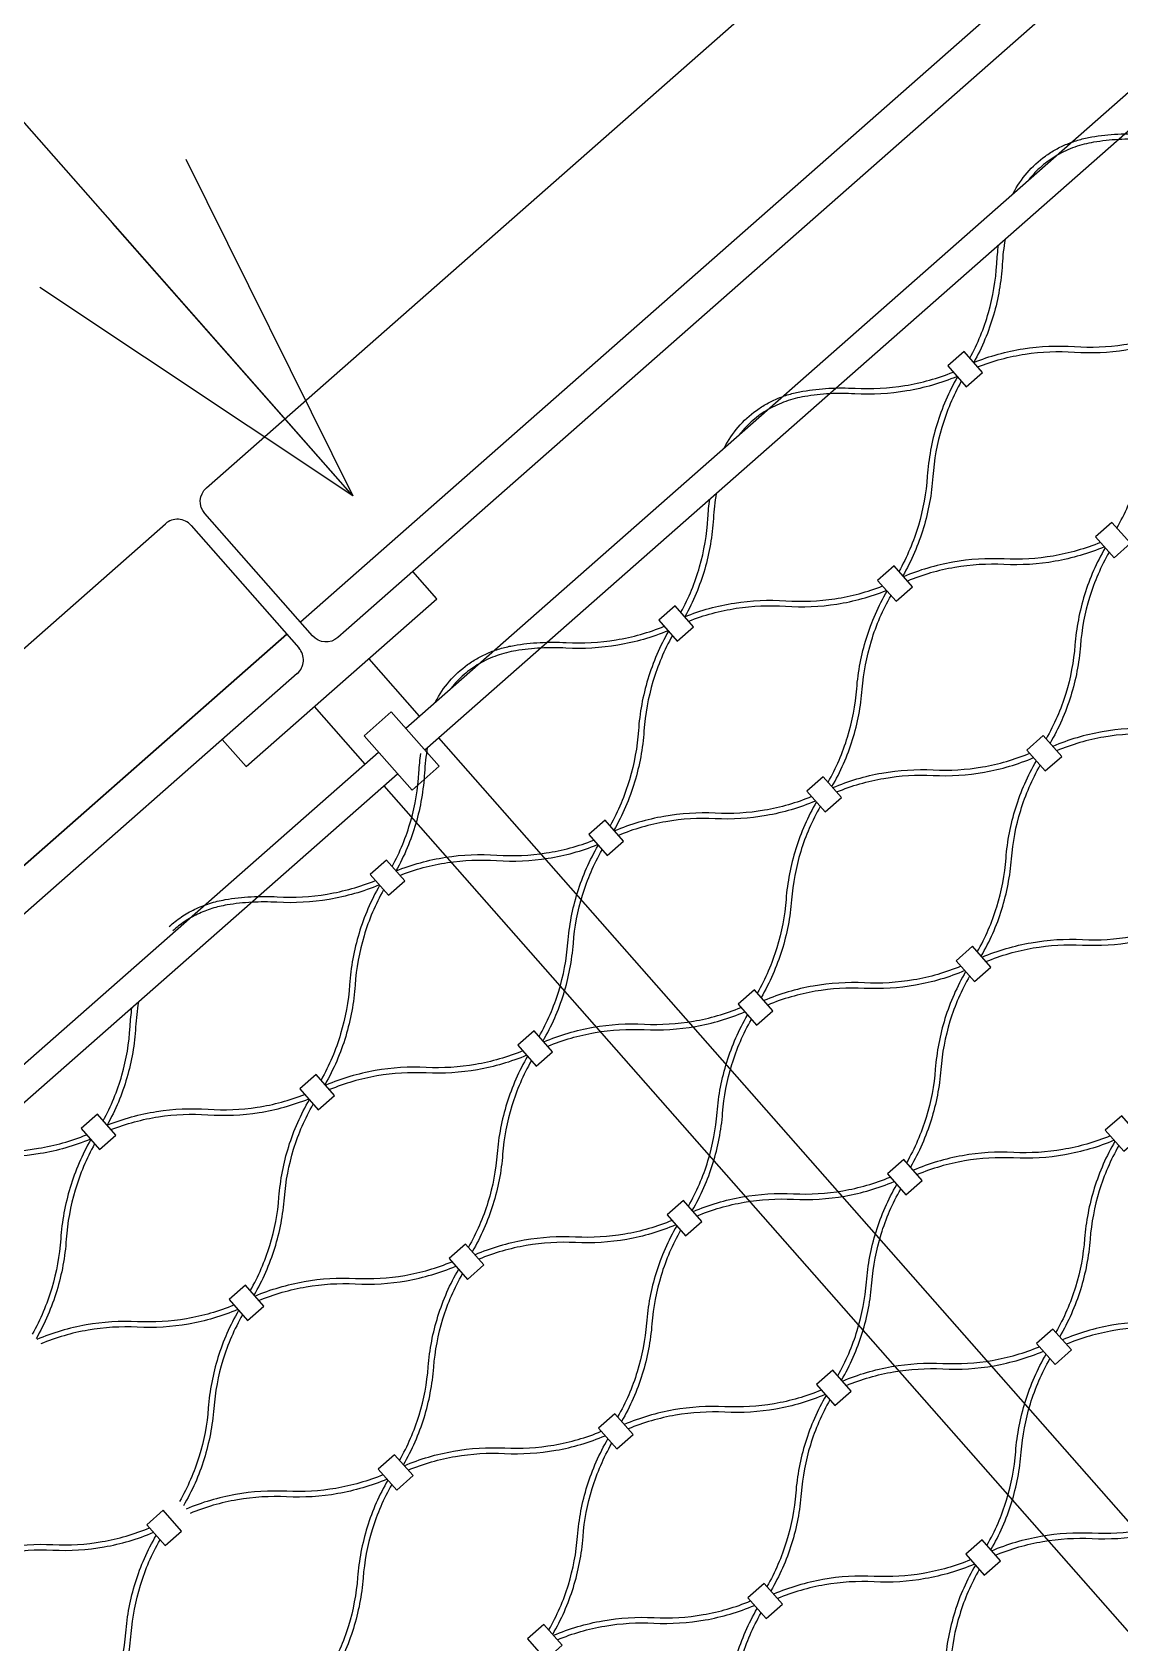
# Model space of a CAD drawing. Header units: millimetres. Extents: x 832728086 to 834530684, y 817551485 to 818349469.
# Drawn here: x 834420389.3 to 834420688.8, y 817819207 to 817819650.7 of the extents above; entities that cross this region are included whole.
import ezdxf

# ---------------------------------------------------------------- set-up
doc = ezdxf.new("R2010")
doc.units = ezdxf.units.MM
doc.header["$LTSCALE"] = 100
doc.layers.add('056-Railing-l', color=6, linetype='Continuous', lineweight=25)
doc.layers.add('DLN0401_', color=7, linetype='Continuous')
doc.layers.add('mesh- l', color=8, linetype='Continuous')
doc.styles.add('Swis721tBT', font='swissl.ttf')
doc.dimstyles.new('INTDIM', dxfattribs={"dimtxt": 200, "dimasz": 125, "dimexe": 100, "dimexo": 150, "dimgap": 80, "dimtad": 1, "dimdec": 0, "dimzin": 9, "dimdsep": 46, "dimtxsty": 'Swis721tBT', "dimblk": 'OPEN30', "dimcen": -125, "dimclrd": 256, "dimclre": 256, "dimclrt": 2, "dimaunit": 1, "dimadec": 1, "dimazin": 0, "dimtfac": 0.444444, "dimtdec": 0, "dimtix": 1, "dimtmove": 2, "dimatfit": 3, "dimldrblk": 'OPEN30', "dimfxl": 0, "dimtolj": 1, "dimlwd": -1, "dimlwe": -1, "dimarcsym": 0})

# ---------------------------------------------------------------- blocks, each defined once
blk = doc.blocks.new('_Open30')
at = {"color": 0, "linetype": 'ByBlock', "lineweight": -2}
for p, q in [((-1, 0.2679), (0, 0)), ((0, 0), (-1, -0.2679)), ((0, 0), (-1, 0))]:
    blk.add_line(p, q, dxfattribs=at)

msp = doc.modelspace()

# ---------------------------------------------------------------- linework, layer by layer
at = {"layer": '056-Railing-l'}
for p, q in [((834419309.6458, 817818532.7681, 0.0052), (834420425.9441, 817819515.29, 0.0052)), ((834420433.0008, 817819514.8399, 0.0052), (834420462.7203, 817819481.0707, 0.0052)), ((834420459.3697, 817819484.8777, 0.0052), (834419444.0674, 817818591.3357, 0.0052)), ((834420462.2701, 817819474.0139, 0.0052), (834419345.8857, 817818491.512, 0.0052))]:
    msp.add_line(p, q, dxfattribs=at)
at = {"layer": '056-Railing-l', "elevation": 0.0052}
msp.add_lwpolyline([(834421468.1417, 817820359.3514), (834420473.4859, 817819483.9798, -0.41421356), (834420466.4291, 817819484.43), (834420436.8041, 817819518.0919, -0.41421356), (834420437.2543, 817819525.1486), (834421431.9101, 817820400.5202)], format="xyb", dxfattribs=at)
for points in [[(834421465.2885, 817820370.1616), (834420463.1258, 817819488.1834)], [(834420500.7337, 817819494.6388), (834420494.1271, 817819502.1456)], [(834420448.1857, 817819448.3926), (834420500.7337, 817819494.6388)], [(834419335.5173, 817818495.8034), (834420459.3697, 817819484.8777)]]:
    msp.add_lwpolyline(points, dxfattribs=at)
at = {"layer": '056-Railing-l'}
for points in [[(834420492.1342, 817819459.0009), (834421490.546, 817820337.6782)], [(834420497.4194, 817819452.9954), (834421495.8313, 817820331.6727)], [(834420481.9665, 817819478.1223), (834420495.8876, 817819462.3042)], [(834420466.9528, 817819464.9091), (834420480.8739, 817819449.091)], [(834420441.5791, 817819455.8995), (834420448.1857, 817819448.3926)], [(834420501.1729, 817819456.2987), (834421021.1222, 817818865.4975)], [(834419381.4187, 817818481.4881), (834420484.6273, 817819452.3943)], [(834419386.704, 817818475.4826), (834420489.9126, 817819446.3889)], [(834420486.1591, 817819443.0856), (834421006.1085, 817818852.2843)]]:
    msp.add_lwpolyline(points, dxfattribs=at)
msp.add_lwpolyline([(834420493.8765, 817819441.8847), (834420501.3834, 817819448.4913), (834420488.1702, 817819463.505), (834420480.6633, 817819456.8985)], close=True, dxfattribs=at)
for centre, start, end in [((834420429.2474, 817819511.5366, 0.0052), 41.350197, 131.350197), ((834420458.9668, 817819477.7674, 0.0052), 311.350197, 41.350197)]:
    msp.add_arc(centre, 5, start, end, dxfattribs=at)
at = {"layer": 'mesh- l'}
for points in [[(834420659.509, 817819606.3034, -0.05860139), (834420663.3161, 817819611.9513, -0.05917135), (834420668.3342, 817819616.5556, -0.02930836), (834420671.2306, 817819618.3942, -0.02849228), (834420674.32, 817819619.8867, -0.02885387), (834420677.6649, 817819621.0526, -0.02749601), (834420681.1201, 817819621.8351, -0.0280161), (834420688.2798, 817819622.6383, -0.02801983), (834420695.4844, 817819622.6359, 0.05502888), (834420709.2462, 817819623.3742, 0.05501523), (834420722.5157, 817819627.0962)], [(834420723.5899, 817819625.8788, -0.05606931), (834420709.7622, 817819621.906, -0.05608344), (834420695.3976, 817819621.1051, 0.02749376), (834420688.4965, 817819621.1146, 0.02749016), (834420681.6362, 817819620.3668, 0.04356081), (834420676.4414, 817819619.0371, 0.04700524), (834420671.5739, 817819616.7953, 0.04659424), (834420667.3521, 817819613.7898, 0.04734182), (834420663.7659, 817819610.0498)], [(834420657.2446, 817819593.6536, 0.01408953), (834420656.7533, 817819590.2098, 0.01402125), (834420656.4563, 817819586.7437, -0.05610981), (834420654.066, 817819572.7823, -0.05708383), (834420648.6074, 817819559.7151)], [(834420647.5332, 817819560.9326, 0.05599537), (834420652.6826, 817819573.4841, 0.05505305), (834420654.9442, 817819586.8638, -0.01031828), (834420655.1489, 817819589.4794, -0.01035536), (834420655.4615, 817819592.0843)], [(834420648.6074, 817819559.7151, -0.05708602), (834420662.257, 817819563.4868, -0.05611313), (834420676.4079, 817819564.1018, 0.0550563), (834420689.9655, 817819564.6625, 0.05599755), (834420703.0647, 817819568.1922)], [(834420649.68, 817819558.4963, -0.05599755), (834420662.7792, 817819562.0261, -0.0550563), (834420676.3368, 817819562.5867, 0.05611313), (834420690.4877, 817819563.2017, 0.05708602), (834420704.1373, 817819566.9734)], [(834420688.0427, 817819514.1202, 0.05541212), (834420693.4266, 817819526.5683, 0.05509445), (834420695.9539, 817819539.8943, -0.0561917), (834420698.6225, 817819553.7994, -0.05650781), (834420704.3279, 817819566.7568)], [(834420579.9364, 817819536.2735, -0.05860139), (834420583.7434, 817819541.9214, -0.05917135), (834420588.7615, 817819546.5256, -0.02930836), (834420591.6579, 817819548.3643, -0.02849228), (834420594.7473, 817819549.8568, -0.02885387), (834420598.0922, 817819551.0227, -0.02749601), (834420601.5475, 817819551.8052, -0.0280161), (834420608.7071, 817819552.6084, -0.02801983), (834420615.9117, 817819552.606, 0.05502888), (834420629.6735, 817819553.3443, 0.05501523), (834420642.943, 817819557.0663)], [(834420644.0172, 817819555.8489, -0.05606931), (834420630.1895, 817819551.8761, -0.05608344), (834420615.8249, 817819551.0752, 0.02749376), (834420608.9239, 817819551.0847, 0.02749016), (834420602.0635, 817819550.3369, 0.04356081), (834420596.8687, 817819549.0072, 0.04700524), (834420592.0012, 817819546.7654, 0.04659424), (834420587.7794, 817819543.7599, 0.04734182), (834420584.1933, 817819540.0199)], [(834420644.1033, 817819555.7512, 0.05606721), (834420638.4227, 817819542.5327, 0.05608013), (834420635.8212, 817819528.3825, -0.05502564), (834420633.3576, 817819514.8226, -0.05501314), (834420627.9961, 817819502.1262)], [(834420645.1759, 817819554.5324, 0.05501314), (834420639.8143, 817819541.8361, 0.05502564), (834420637.3508, 817819528.2761, -0.05608013), (834420634.7493, 817819514.1259, -0.05606721), (834420629.0687, 817819500.9075)], [(834420567.9606, 817819490.9027, 0.05599537), (834420573.1099, 817819503.4542, 0.05505305), (834420575.3716, 817819516.8339, -0.01031828), (834420575.5762, 817819519.4495, -0.01035536), (834420575.8888, 817819522.0544)], [(834420577.672, 817819523.6237, 0.01408953), (834420577.1806, 817819520.1799, 0.01402125), (834420576.8836, 817819516.7138, -0.05610981), (834420574.4933, 817819502.7524, -0.05708383), (834420569.0347, 817819489.6852)], [(834420683.5386, 817819510.1562, -0.05541212), (834420670.5072, 817819506.3976, -0.05509445), (834420656.9682, 817819505.5839, 0.0561917), (834420642.8366, 817819504.7037, 0.05650781), (834420629.2593, 817819500.6909)], [(834420684.6054, 817819508.944, -0.05643381), (834420671.0411, 817819504.9434, -0.05608633), (834420656.9252, 817819504.0671, 0.05520174), (834420643.3704, 817819503.2496, 0.05548959), (834420630.3259, 817819499.4789)], [(834420684.8362, 817819508.6818, 0.05643381), (834420679.1446, 817819495.7357, 0.05608633), (834420676.4818, 817819481.8456, -0.05520174), (834420673.9487, 817819468.5045, -0.05548959), (834420668.5512, 817819456.0448)], [(834420685.903, 817819507.4695, 0.05541212), (834420680.5191, 817819495.0214, 0.05509445), (834420677.9918, 817819481.6954, -0.0561917), (834420675.3232, 817819467.7903, -0.05650781), (834420669.6178, 817819454.8329)], [(834420569.0347, 817819489.6852, -0.05708602), (834420582.6843, 817819493.4569, -0.05611313), (834420596.8352, 817819494.0719, 0.0550563), (834420610.3928, 817819494.6326, 0.05599755), (834420623.492, 817819498.1623)], [(834420570.1073, 817819488.4664, -0.05599755), (834420583.2065, 817819491.9961, -0.0550563), (834420596.7641, 817819492.5568, 0.05611313), (834420610.915, 817819493.1718, 0.05708602), (834420624.5646, 817819496.9435)], [(834420608.47, 817819444.0903, 0.05541212), (834420613.8539, 817819456.5384, 0.05509445), (834420616.3812, 817819469.8644, -0.0561917), (834420619.0498, 817819483.7695, -0.05650781), (834420624.7552, 817819496.7269)], [(834420609.5368, 817819442.878, 0.05643381), (834420615.2284, 817819455.8241, 0.05608633), (834420617.8912, 817819469.7142, -0.05520174), (834420620.4243, 817819483.0553, -0.05548959), (834420625.8218, 817819495.515)], [(834420500.3637, 817819466.2436, -0.05860139), (834420504.1707, 817819471.8915, -0.05917135), (834420509.1888, 817819476.4957, -0.02930836), (834420512.0852, 817819478.3344, -0.02849228), (834420515.1746, 817819479.8269, -0.02885387), (834420518.5195, 817819480.9927, -0.02749601), (834420521.9748, 817819481.7753, -0.0280161), (834420529.1344, 817819482.5785, -0.02801983), (834420536.339, 817819482.5761, 0.05502888), (834420550.1008, 817819483.3144, 0.05501523), (834420563.3704, 817819487.0364)], [(834420564.4445, 817819485.8189, -0.05606931), (834420550.6169, 817819481.8462, -0.05608344), (834420536.2522, 817819481.0452, 0.02749376), (834420529.3512, 817819481.0547, 0.02749016), (834420522.4908, 817819480.307, 0.04356081), (834420517.296, 817819478.9773, 0.04700524), (834420512.4285, 817819476.7355, 0.04659424), (834420508.2068, 817819473.73, 0.04734182), (834420504.6206, 817819469.9899)], [(834420564.5306, 817819485.7213, 0.05606721), (834420558.85, 817819472.5028, 0.05608013), (834420556.2485, 817819458.3526, -0.05502564), (834420553.785, 817819444.7927, -0.05501314), (834420548.4234, 817819432.0963)], [(834420565.6032, 817819484.5025, 0.05501314), (834420560.2417, 817819471.8061, 0.05502564), (834420557.7781, 817819458.2462, -0.05608013), (834420555.1766, 817819444.096, -0.05606721), (834420549.4961, 817819430.8775)], [(834420724.6591, 817819463.4323, -0.05541212), (834420711.6278, 817819459.6737, -0.05509445), (834420698.0887, 817819458.86, 0.0561917), (834420683.9572, 817819457.9798, 0.05650781), (834420670.3799, 817819453.967)], [(834420725.7259, 817819462.2201, -0.05643381), (834420712.1616, 817819458.2195, -0.05608633), (834420698.0458, 817819457.3432, 0.05520174), (834420684.491, 817819456.5257, 0.05548959), (834420671.4464, 817819452.755)], [(834420488.3879, 817819420.8728, 0.05599537), (834420493.5373, 817819433.4242, 0.05505305), (834420495.7989, 817819446.804, -0.01031828), (834420496.0036, 817819449.4196, -0.01035536), (834420496.3162, 817819452.0245)], [(834420498.0993, 817819453.5938, 0.01408953), (834420497.608, 817819450.1499, 0.01402125), (834420497.3109, 817819446.6839, -0.05610981), (834420494.9207, 817819432.7224, -0.05708383), (834420489.462, 817819419.6553)], [(834420609.7676, 817819442.6158, -0.05643381), (834420623.3319, 817819446.6164, -0.05608633), (834420637.4478, 817819447.4927, 0.05520174), (834420651.0026, 817819448.3102, 0.05548959), (834420664.0471, 817819452.0809)], [(834420610.8345, 817819441.4036, -0.05541212), (834420623.8658, 817819445.1622, -0.05509445), (834420637.4049, 817819445.9759, 0.0561917), (834420651.5364, 817819446.8561, 0.05650781), (834420665.1137, 817819450.8689)], [(834420649.5905, 817819397.3664, 0.05541212), (834420654.9744, 817819409.8145, 0.05509445), (834420657.5017, 817819423.1405, -0.0561917), (834420660.1704, 817819437.0456, -0.05650781), (834420665.8757, 817819450.003)], [(834420650.6574, 817819396.1541, 0.05643381), (834420656.349, 817819409.1002, 0.05608633), (834420659.0117, 817819422.9903, -0.05520174), (834420661.5448, 817819436.3314, -0.05548959), (834420666.9423, 817819448.7911)], [(834420603.9659, 817819440.1263, -0.05541212), (834420590.9346, 817819436.3676, -0.05509445), (834420577.3955, 817819435.554, 0.0561917), (834420563.264, 817819434.6738, 0.05650781), (834420549.6867, 817819430.661)], [(834420605.0327, 817819438.9141, -0.05643381), (834420591.4684, 817819434.9135, -0.05608633), (834420577.3526, 817819434.0372, 0.05520174), (834420563.7978, 817819433.2197, 0.05548959), (834420550.7533, 817819429.449)], [(834420605.2635, 817819438.6519, 0.05643381), (834420599.5719, 817819425.7058, 0.05608633), (834420596.9092, 817819411.8157, -0.05520174), (834420594.3761, 817819398.4746, -0.05548959), (834420588.9785, 817819386.0149)], [(834420606.3303, 817819437.4396, 0.05541212), (834420600.9464, 817819424.9915, 0.05509445), (834420598.4191, 817819411.6655, -0.0561917), (834420595.7505, 817819397.7604, -0.05650781), (834420590.0451, 817819384.803)], [(834420489.462, 817819419.6553, -0.05708602), (834420503.1116, 817819423.427, -0.05611313), (834420517.2625, 817819424.042, 0.0550563), (834420530.8202, 817819424.6027, 0.05599755), (834420543.9193, 817819428.1324)], [(834420490.5346, 817819418.4365, -0.05599755), (834420503.6338, 817819421.9662, -0.0550563), (834420517.1914, 817819422.5269, 0.05611313), (834420531.3423, 817819423.1419, 0.05708602), (834420544.9919, 817819426.9136)], [(834420528.8973, 817819374.0603, 0.05541212), (834420534.2812, 817819386.5085, 0.05509445), (834420536.8085, 817819399.8344, -0.0561917), (834420539.4772, 817819413.7396, -0.05650781), (834420545.1825, 817819426.697)], [(834420529.9642, 817819372.8481, 0.05643381), (834420535.6558, 817819385.7942, 0.05608633), (834420538.3185, 817819399.6843, -0.05520174), (834420540.8516, 817819413.0254, -0.05548959), (834420546.2491, 817819425.4851)], [(834420427.0054, 817819404.3453, -0.03678343), (834420430.3477, 817819406.9756, -0.03584582), (834420434.0358, 817819409.0949, -0.03628975), (834420438.1247, 817819410.7155, -0.03427963), (834420442.4021, 817819411.7453, -0.0280161), (834420449.5618, 817819412.5485, -0.02801983), (834420456.7663, 817819412.5462, 0.05502888), (834420470.5282, 817819413.2845, 0.05501523), (834420483.7977, 817819417.0065)], [(834420484.8718, 817819415.789, -0.05606931), (834420471.0442, 817819411.8163, -0.05608344), (834420456.6795, 817819411.0153, 0.02749376), (834420449.7785, 817819411.0248, 0.02749016), (834420442.9181, 817819410.2771, 0.03434122), (834420438.7791, 817819409.2984, 0.03664074), (834420434.8215, 817819407.7448, 0.0362129), (834420431.2613, 817819405.7076, 0.0372631), (834420428.0382, 817819403.1718)], [(834420484.9579, 817819415.6913, 0.05606721), (834420479.2774, 817819402.4729, 0.05608013), (834420476.6758, 817819388.3227, -0.05502564), (834420474.2123, 817819374.7627, -0.05501314), (834420468.8507, 817819362.0664)], [(834420486.0305, 817819414.4726, 0.05501314), (834420480.669, 817819401.7762, 0.05502564), (834420478.2054, 817819388.2163, -0.05608013), (834420475.6039, 817819374.0661, -0.05606721), (834420469.9234, 817819360.8476)], [(834420650.8881, 817819395.8919, -0.05643381), (834420664.4524, 817819399.8925, -0.05608633), (834420678.5683, 817819400.7688, 0.05520174), (834420692.1231, 817819401.5863, 0.05548959), (834420705.1676, 817819405.357)], [(834420651.955, 817819394.6797, -0.05541212), (834420664.9863, 817819398.4384, -0.05509445), (834420678.5254, 817819399.252, 0.0561917), (834420692.6569, 817819400.1322, 0.05650781), (834420706.2342, 817819404.145)], [(834420645.0864, 817819393.4024, -0.05541212), (834420632.0551, 817819389.6438, -0.05509445), (834420618.516, 817819388.8301, 0.0561917), (834420604.3845, 817819387.9499, 0.05650781), (834420590.8072, 817819383.9371)], [(834420646.1532, 817819392.1902, -0.05643381), (834420632.589, 817819388.1896, -0.05608633), (834420618.4731, 817819387.3133, 0.05520174), (834420604.9183, 817819386.4958, 0.05548959), (834420591.8738, 817819382.7251)], [(834420646.384, 817819391.928, 0.05643381), (834420640.6924, 817819378.9819, 0.05608633), (834420638.0297, 817819365.0918, -0.05520174), (834420635.4966, 817819351.7507, -0.05548959), (834420630.099, 817819339.291)], [(834420647.4509, 817819390.7157, 0.05541212), (834420642.0669, 817819378.2676, 0.05509445), (834420639.5397, 817819364.9416, -0.0561917), (834420636.871, 817819351.0365, -0.05650781), (834420631.1656, 817819338.0791)], [(834420408.8152, 817819350.8428, 0.05599537), (834420413.9646, 817819363.3943, 0.05505305), (834420416.2262, 817819376.7741, -0.01031828), (834420416.4309, 817819379.3897, -0.01035536), (834420416.7435, 817819381.9946)], [(834420418.5266, 817819383.5639, 0.01408953), (834420418.0353, 817819380.12, 0.01402125), (834420417.7382, 817819376.654, -0.05610981), (834420415.348, 817819362.6925, -0.05708383), (834420409.8893, 817819349.6254)], [(834420530.1949, 817819372.5859, -0.05643381), (834420543.7592, 817819376.5865, -0.05608633), (834420557.8751, 817819377.4628, 0.05520174), (834420571.4299, 817819378.2803, 0.05548959), (834420584.4744, 817819382.051)], [(834420531.2618, 817819371.3737, -0.05541212), (834420544.2931, 817819375.1323, -0.05509445), (834420557.8322, 817819375.946, 0.0561917), (834420571.9637, 817819376.8262, 0.05650781), (834420585.541, 817819380.839)], [(834420570.0178, 817819327.3365, 0.05541212), (834420575.4018, 817819339.7846, 0.05509445), (834420577.929, 817819353.1106, -0.0561917), (834420580.5977, 817819367.0157, -0.05650781), (834420586.3031, 817819379.9731)], [(834420571.0847, 817819326.1242, 0.05643381), (834420576.7763, 817819339.0703, 0.05608633), (834420579.439, 817819352.9604, -0.05520174), (834420581.9721, 817819366.3015, -0.05548959), (834420587.3697, 817819378.7612)], [(834420524.3932, 817819370.0964, -0.05541212), (834420511.3619, 817819366.3377, -0.05509445), (834420497.8228, 817819365.5241, 0.0561917), (834420483.6913, 817819364.6438, 0.05650781), (834420470.114, 817819360.631)], [(834420525.46, 817819368.8842, -0.05643381), (834420511.8958, 817819364.8836, -0.05608633), (834420497.7799, 817819364.0073, 0.05520174), (834420484.2251, 817819363.1898, 0.05548959), (834420471.1806, 817819359.4191)], [(834420525.6908, 817819368.6219, 0.05643381), (834420519.9992, 817819355.6759, 0.05608633), (834420517.3365, 817819341.7858, -0.05520174), (834420514.8034, 817819328.4447, -0.05548959), (834420509.4058, 817819315.985)], [(834420526.7577, 817819367.4097, 0.05541212), (834420521.3737, 817819354.9616, 0.05509445), (834420518.8465, 817819341.6356, -0.0561917), (834420516.1778, 817819327.7305, -0.05650781), (834420510.4724, 817819314.7731)], [(834420409.8893, 817819349.6254, -0.05708602), (834420423.539, 817819353.397, -0.05611313), (834420437.6898, 817819354.0121, 0.0550563), (834420451.2475, 817819354.5727, 0.05599755), (834420464.3466, 817819358.1025)], [(834420410.962, 817819348.4066, -0.05599755), (834420424.0611, 817819351.9363, -0.0550563), (834420437.6188, 817819352.4969, 0.05611313), (834420451.7696, 817819353.112, 0.05708602), (834420465.4193, 817819356.8837)], [(834420449.3246, 817819304.0304, 0.05541212), (834420454.7086, 817819316.4786, 0.05509445), (834420457.2358, 817819329.8045, -0.0561917), (834420459.9045, 817819343.7097, -0.05650781), (834420465.6099, 817819356.6671)], [(834420450.3915, 817819302.8182, 0.05643381), (834420456.0831, 817819315.7642, 0.05608633), (834420458.7458, 817819329.6544, -0.05520174), (834420461.2789, 817819342.9954, -0.05548959), (834420466.6765, 817819355.4551)], [(834420341.2183, 817819326.1837, -0.05860139), (834420345.0254, 817819331.8316, -0.05917135), (834420350.0435, 817819336.4359, -0.02930836), (834420352.9399, 817819338.2745, -0.02849228), (834420356.0293, 817819339.767, -0.02885387), (834420359.3741, 817819340.9329, -0.02749601), (834420362.8294, 817819341.7154, -0.0280161), (834420369.9891, 817819342.5186, -0.02801983), (834420377.1937, 817819342.5163, 0.05502888), (834420390.9555, 817819343.2546, 0.05501523), (834420404.225, 817819346.9766)], [(834420405.2992, 817819345.7591, -0.05606931), (834420391.4715, 817819341.7864, -0.05608344), (834420377.1069, 817819340.9854, 0.02749376), (834420370.2058, 817819340.9949, 0.02749016), (834420363.3455, 817819340.2472, 0.04356081), (834420358.1507, 817819338.9174, 0.04700524), (834420353.2832, 817819336.6756, 0.04659424), (834420349.0614, 817819333.6702, 0.04734182), (834420345.4752, 817819329.9301)], [(834420405.3852, 817819345.6614, 0.05606721), (834420399.7047, 817819332.443, 0.05608013), (834420397.1032, 817819318.2928, -0.05502564), (834420394.6396, 817819304.7328, -0.05501314), (834420389.2781, 817819292.0365)], [(834420406.4579, 817819344.4426, 0.05501314), (834420401.0963, 817819331.7463, 0.05502564), (834420398.6328, 817819318.1863, -0.05608013), (834420396.0312, 817819304.0362, -0.05606721), (834420390.3507, 817819290.8177)], [(834420686.2069, 817819346.6785, -0.05541212), (834420673.1756, 817819342.9199, -0.05509445), (834420659.6365, 817819342.1062, 0.0561917), (834420645.505, 817819341.226, 0.05650781), (834420631.9277, 817819337.2132)], [(834420687.2738, 817819345.4663, -0.05643381), (834420673.7095, 817819341.4657, -0.05608633), (834420659.5936, 817819340.5894, 0.05520174), (834420646.0388, 817819339.7719, 0.05548959), (834420632.9943, 817819336.0012)], [(834420687.5045, 817819345.2041, 0.05643381), (834420681.8129, 817819332.258, 0.05608633), (834420679.1502, 817819318.3679, -0.05520174), (834420676.6171, 817819305.0268, -0.05548959), (834420671.2196, 817819292.5671)], [(834420688.5714, 817819343.9919, 0.05541212), (834420683.1875, 817819331.5437, 0.05509445), (834420680.6602, 817819318.2177, -0.0561917), (834420677.9915, 817819304.3126, -0.05650781), (834420672.2862, 817819291.3552)], [(834420571.3155, 817819325.862, -0.05643381), (834420584.8797, 817819329.8626, -0.05608633), (834420598.9956, 817819330.7389, 0.05520174), (834420612.5504, 817819331.5564, 0.05548959), (834420625.5949, 817819335.3271)], [(834420572.3823, 817819324.6498, -0.05541212), (834420585.4136, 817819328.4084, -0.05509445), (834420598.9527, 817819329.2221, 0.0561917), (834420613.0842, 817819330.1023, 0.05650781), (834420626.6615, 817819334.1151)], [(834420611.1384, 817819280.6126, 0.05541212), (834420616.5223, 817819293.0607, 0.05509445), (834420619.0496, 817819306.3867, -0.0561917), (834420621.7182, 817819320.2918, -0.05650781), (834420627.4236, 817819333.2492)], [(834420612.2052, 817819279.4003, 0.05643381), (834420617.8968, 817819292.3464, 0.05608633), (834420620.5595, 817819306.2365, -0.05520174), (834420623.0926, 817819319.5776, -0.05548959), (834420628.4902, 817819332.0373)], [(834420565.5137, 817819323.3725, -0.05541212), (834420552.4824, 817819319.6138, -0.05509445), (834420538.9433, 817819318.8002, 0.0561917), (834420524.8118, 817819317.92, 0.05650781), (834420511.2345, 817819313.9072)], [(834420566.5806, 817819322.1603, -0.05643381), (834420553.0163, 817819318.1597, -0.05608633), (834420538.9004, 817819317.2834, 0.05520174), (834420525.3456, 817819316.4659, 0.05548959), (834420512.3011, 817819312.6952)], [(834420566.8113, 817819321.8981, 0.05643381), (834420561.1197, 817819308.952, 0.05608633), (834420558.457, 817819295.0619, -0.05520174), (834420555.9239, 817819281.7208, -0.05548959), (834420550.5264, 817819269.2611)], [(834420567.8782, 817819320.6858, 0.05541212), (834420562.4943, 817819308.2377, 0.05509445), (834420559.967, 817819294.9117, -0.0561917), (834420557.2983, 817819281.0066, -0.05650781), (834420551.593, 817819268.0492)], [(834420450.6223, 817819302.556, -0.05643381), (834420464.1865, 817819306.5566, -0.05608633), (834420478.3024, 817819307.4329, 0.05520174), (834420491.8572, 817819308.2503, 0.05548959), (834420504.9017, 817819312.021)], [(834420451.6891, 817819301.3438, -0.05541212), (834420464.7204, 817819305.1024, -0.05509445), (834420478.2595, 817819305.916, 0.0561917), (834420492.391, 817819306.7963, 0.05650781), (834420505.9683, 817819310.8091)], [(834420490.4452, 817819257.3065, 0.05541212), (834420495.8291, 817819269.7547, 0.05509445), (834420498.3564, 817819283.0806, -0.0561917), (834420501.025, 817819296.9858, -0.05650781), (834420506.7304, 817819309.9432)], [(834420491.512, 817819256.0943, 0.05643381), (834420497.2036, 817819269.0404, 0.05608633), (834420499.8663, 817819282.9305, -0.05520174), (834420502.3994, 817819296.2716, -0.05548959), (834420507.797, 817819308.7313)], [(834420444.8205, 817819300.0665, -0.05541212), (834420431.7892, 817819296.3078, -0.05509445), (834420418.2501, 817819295.4942, 0.0561917), (834420404.1186, 817819294.6139, 0.05650781), (834420390.5413, 817819290.6011)], [(834420727.3274, 817819299.9546, -0.05541212), (834420714.2961, 817819296.196, -0.05509445), (834420700.757, 817819295.3824, 0.0561917), (834420686.6255, 817819294.5021, 0.05650781), (834420673.0482, 817819290.4893)], [(834420445.8874, 817819298.8542, -0.05643381), (834420432.3231, 817819294.8537, -0.05608633), (834420418.2072, 817819293.9774, 0.05520174), (834420404.6524, 817819293.1599, 0.05548959), (834420391.6079, 817819289.3892)], [(834420446.1181, 817819298.592, 0.05643381), (834420440.4265, 817819285.646, 0.05608633), (834420437.7638, 817819271.7559, -0.05520174), (834420435.2307, 817819258.4148, -0.05548959), (834420429.8332, 817819245.9551)], [(834420447.185, 817819297.3798, 0.05541212), (834420441.8011, 817819284.9317, 0.05509445), (834420439.2738, 817819271.6057, -0.0561917), (834420436.6051, 817819257.7006, -0.05650781), (834420430.8998, 817819244.7431)], [(834420728.3943, 817819298.7424, -0.05643381), (834420714.83, 817819294.7418, -0.05608633), (834420700.7141, 817819293.8655, 0.05520174), (834420687.1593, 817819293.048, 0.05548959), (834420674.1148, 817819289.2774)], [(834420612.436, 817819279.1381, -0.05643381), (834420626.0003, 817819283.1387, -0.05608633), (834420640.1161, 817819284.015, 0.05520174), (834420653.6709, 817819284.8325, 0.05548959), (834420666.7155, 817819288.6032)], [(834420613.5028, 817819277.9259, -0.05541212), (834420626.5341, 817819281.6846, -0.05509445), (834420640.0732, 817819282.4982, 0.0561917), (834420654.2047, 817819283.3784, 0.05650781), (834420667.782, 817819287.3912)], [(834420652.2589, 817819233.8887, 0.05541212), (834420657.6428, 817819246.3368, 0.05509445), (834420660.1701, 817819259.6628, -0.0561917), (834420662.8387, 817819273.5679, -0.05650781), (834420668.5441, 817819286.5253)], [(834420653.3257, 817819232.6765, 0.05643381), (834420659.0173, 817819245.6225, 0.05608633), (834420661.6801, 817819259.5126, -0.05520174), (834420664.2132, 817819272.8537, -0.05548959), (834420669.6107, 817819285.3134)], [(834420606.6342, 817819276.6486, -0.05541212), (834420593.6029, 817819272.8899, -0.05509445), (834420580.0638, 817819272.0763, 0.0561917), (834420565.9323, 817819271.1961, 0.05650781), (834420552.355, 817819267.1833)], [(834420607.7011, 817819275.4364, -0.05643381), (834420594.1368, 817819271.4358, -0.05608633), (834420580.0209, 817819270.5595, 0.05520174), (834420566.4661, 817819269.742, 0.05548959), (834420553.4216, 817819265.9713)], [(834420607.9319, 817819275.1742, 0.05643381), (834420602.2403, 817819262.2281, 0.05608633), (834420599.5775, 817819248.338, -0.05520174), (834420597.0444, 817819234.9969, -0.05548959), (834420591.6469, 817819222.5372)], [(834420608.9987, 817819273.9619, 0.05541212), (834420603.6148, 817819261.5138, 0.05509445), (834420601.0875, 817819248.1878, -0.0561917), (834420598.4189, 817819234.2827, -0.05650781), (834420592.7135, 817819221.3253)], [(834420491.7428, 817819255.8321, -0.05643381), (834420505.3071, 817819259.8327, -0.05608633), (834420519.4229, 817819260.709, 0.05520174), (834420532.9777, 817819261.5265, 0.05548959), (834420546.0223, 817819265.2971)], [(834420492.8096, 817819254.6199, -0.05541212), (834420505.8409, 817819258.3785, -0.05509445), (834420519.38, 817819259.1922, 0.0561917), (834420533.5115, 817819260.0724, 0.05650781), (834420547.0889, 817819264.0852)], [(834420531.5657, 817819210.5826, 0.05541212), (834420536.9496, 817819223.0308, 0.05509445), (834420539.4769, 817819236.3568, -0.0561917), (834420542.1455, 817819250.2619, -0.05650781), (834420547.8509, 817819263.2193)], [(834420532.6325, 817819209.3704, 0.05643381), (834420538.3241, 817819222.3165, 0.05608633), (834420540.9869, 817819236.2066, -0.05520174), (834420543.52, 817819249.5477, -0.05548959), (834420548.9175, 817819262.0074)], [(834420485.941, 817819253.3426, -0.05541212), (834420472.9097, 817819249.5839, -0.05509445), (834420459.3707, 817819248.7703, 0.0561917), (834420445.2391, 817819247.89, 0.05650781), (834420431.6618, 817819243.8772)], [(834420487.0079, 817819252.1304, -0.05643381), (834420473.4436, 817819248.1298, -0.05608633), (834420459.3277, 817819247.2535, 0.05520174), (834420445.7729, 817819246.436, 0.05548959), (834420432.7284, 817819242.6653)], [(834420487.2387, 817819251.8681, 0.05643381), (834420481.5471, 817819238.9221, 0.05608633), (834420478.8843, 817819225.032, -0.05520174), (834420476.3512, 817819211.6909, -0.05548959), (834420470.9537, 817819199.2312)], [(834420488.3055, 817819250.6559, 0.05541212), (834420482.9216, 817819238.2078, 0.05509445), (834420480.3943, 817819224.8818, -0.0561917), (834420477.7257, 817819210.9767, -0.05650781), (834420472.0203, 817819198.0193)], [(834420367.2965, 817819229.2228, -0.05643381), (834420380.8608, 817819233.2233, -0.05608633), (834420394.9767, 817819234.0996, 0.05520174), (834420408.5315, 817819234.9171, 0.05548959), (834420421.576, 817819238.6878)], [(834420653.5565, 817819232.4142, -0.05643381), (834420667.1208, 817819236.4148, -0.05608633), (834420681.2367, 817819237.2911, 0.05520174), (834420694.7915, 817819238.1086, 0.05548959), (834420707.836, 817819241.8793)], [(834420654.6233, 817819231.202, -0.05541212), (834420667.6547, 817819234.9607, -0.05509445), (834420681.1937, 817819235.7743, 0.0561917), (834420695.3253, 817819236.6546, 0.05650781), (834420708.9026, 817819240.6673)], [(834420368.3634, 817819228.0105, -0.05541212), (834420381.3947, 817819231.7692, -0.05509445), (834420394.9338, 817819232.5828, 0.0561917), (834420409.0653, 817819233.4631, 0.05650781), (834420422.6426, 817819237.4759)], [(834420407.1194, 817819183.9733, 0.05541212), (834420412.5034, 817819196.4214, 0.05509445), (834420415.0306, 817819209.7474, -0.0561917), (834420417.6993, 817819223.6526, -0.05650781), (834420423.4047, 817819236.61)], [(834420408.1863, 817819182.7611, 0.05643381), (834420413.8779, 817819195.7071, 0.05608633), (834420416.5406, 817819209.5973, -0.05520174), (834420419.0737, 817819222.9383, -0.05548959), (834420424.4713, 817819235.398)], [(834420647.7548, 817819229.9247, -0.05541212), (834420634.7234, 817819226.1661, -0.05509445), (834420621.1844, 817819225.3524, 0.0561917), (834420607.0529, 817819224.4722, 0.05650781), (834420593.4755, 817819220.4594)], [(834420648.8216, 817819228.7125, -0.05643381), (834420635.2573, 817819224.7119, -0.05608633), (834420621.1415, 817819223.8356, 0.05520174), (834420607.5867, 817819223.0181, 0.05548959), (834420594.5421, 817819219.2474)], [(834420649.0524, 817819228.4503, 0.05643381), (834420643.3608, 817819215.5042, 0.05608633), (834420640.698, 817819201.6141, -0.05520174), (834420638.1649, 817819188.273, -0.05548959), (834420632.7674, 817819175.8133)], [(834420650.1192, 817819227.2381, 0.05541212), (834420644.7353, 817819214.7899, 0.05509445), (834420642.208, 817819201.4639, -0.0561917), (834420639.5394, 817819187.5588, -0.05650781), (834420633.834, 817819174.6014)], [(834420532.8633, 817819209.1082, -0.05643381), (834420546.4276, 817819213.1088, -0.05608633), (834420560.5435, 817819213.9851, 0.05520174), (834420574.0983, 817819214.8026, 0.05548959), (834420587.1428, 817819218.5733)], [(834420533.9301, 817819207.896, -0.05541212), (834420546.9615, 817819211.6546, -0.05509445), (834420560.5005, 817819212.4683, 0.0561917), (834420574.6321, 817819213.3485, 0.05650781), (834420588.2094, 817819217.3613)], [(834420572.6862, 817819163.8588, 0.05541212), (834420578.0701, 817819176.3069, 0.05509445), (834420580.5974, 817819189.6329, -0.0561917), (834420583.266, 817819203.538, -0.05650781), (834420588.9714, 817819216.4954)], [(834420573.753, 817819162.6465, 0.05643381), (834420579.4447, 817819175.5926, 0.05608633), (834420582.1074, 817819189.4827, -0.05520174), (834420584.6405, 817819202.8238, -0.05548959), (834420590.038, 817819215.2835)]]:
    msp.add_lwpolyline(points, format="xyb", dxfattribs=at)
for points in [[(834420651.0262, 817819556.9666), (834420645.9621, 817819562.7209), (834420641.458, 817819558.7569), (834420646.5221, 817819553.0027)], [(834420691.757, 817819509.8997), (834420686.6928, 817819515.654), (834420682.1887, 817819511.69), (834420687.2529, 817819505.9358)], [(834420631.714, 817819497.9017), (834420626.6499, 817819503.6559), (834420622.1457, 817819499.692), (834420627.2099, 817819493.9377)], [(834420631.714, 817819497.9017), (834420626.6499, 817819503.6559), (834420622.1457, 817819499.692), (834420627.2099, 817819493.9377)], [(834420571.4536, 817819486.9367), (834420566.3894, 817819492.691), (834420561.8853, 817819488.727), (834420566.9495, 817819482.9728)], [(834420672.8345, 817819451.1778), (834420667.7704, 817819456.9321), (834420663.2663, 817819452.9681), (834420668.3304, 817819447.2139)], [(834420672.8345, 817819451.1778), (834420667.7704, 817819456.9321), (834420663.2663, 817819452.9681), (834420668.3304, 817819447.2139)], [(834420612.1843, 817819439.8698), (834420607.1201, 817819445.624), (834420602.616, 817819441.6601), (834420607.6802, 817819435.9058)], [(834420552.1413, 817819427.8718), (834420547.0772, 817819433.626), (834420542.5731, 817819429.6621), (834420547.6372, 817819423.9078)], [(834420552.1413, 817819427.8718), (834420547.0772, 817819433.626), (834420542.5731, 817819429.6621), (834420547.6372, 817819423.9078)], [(834420491.8809, 817819416.9068), (834420486.8167, 817819422.6611), (834420482.3126, 817819418.6971), (834420487.3768, 817819412.9429)], [(834420653.3048, 817819393.1459), (834420648.2407, 817819398.9002), (834420643.7366, 817819394.9362), (834420648.8007, 817819389.182)], [(834420593.2619, 817819381.1479), (834420588.1977, 817819386.9021), (834420583.6936, 817819382.9382), (834420588.7577, 817819377.1839)], [(834420593.2619, 817819381.1479), (834420588.1977, 817819386.9021), (834420583.6936, 817819382.9382), (834420588.7577, 817819377.1839)], [(834420532.6116, 817819369.8399), (834420527.5475, 817819375.5941), (834420523.0434, 817819371.6302), (834420528.1075, 817819365.8759)], [(834420472.5687, 817819357.8419), (834420467.5045, 817819363.5961), (834420463.0004, 817819359.6321), (834420468.0645, 817819353.8779)], [(834420472.5687, 817819357.8419), (834420467.5045, 817819363.5961), (834420463.0004, 817819359.6321), (834420468.0645, 817819353.8779)], [(834420412.3082, 817819346.8769), (834420407.2441, 817819352.6311), (834420402.7399, 817819348.6672), (834420407.8041, 817819342.9129)], [(834420694.4253, 817819346.422), (834420689.3612, 817819352.1763), (834420684.8571, 817819348.2123), (834420689.9212, 817819342.4581)], [(834420634.3824, 817819334.424), (834420629.3182, 817819340.1782), (834420624.8141, 817819336.2143), (834420629.8783, 817819330.4601)], [(834420573.7321, 817819323.116), (834420568.668, 817819328.8702), (834420564.1639, 817819324.9063), (834420569.228, 817819319.152)], [(834420513.6892, 817819311.118), (834420508.625, 817819316.8722), (834420504.1209, 817819312.9083), (834420509.1851, 817819307.154)], [(834420513.6892, 817819311.118), (834420508.625, 817819316.8722), (834420504.1209, 817819312.9083), (834420509.1851, 817819307.154)], [(834420453.039, 817819299.81), (834420447.9748, 817819305.5642), (834420443.4707, 817819301.6003), (834420448.5348, 817819295.846)], [(834420675.5029, 817819287.7001), (834420670.4387, 817819293.4544), (834420665.9346, 817819289.4904), (834420670.9988, 817819283.7362)], [(834420614.8527, 817819276.3921), (834420609.7885, 817819282.1463), (834420605.2844, 817819278.1824), (834420610.3486, 817819272.4282)], [(834420554.8097, 817819264.3941), (834420549.7455, 817819270.1483), (834420545.2414, 817819266.1844), (834420550.3056, 817819260.4301)], [(834420494.1595, 817819253.0861), (834420489.0953, 817819258.8403), (834420484.5912, 817819254.8764), (834420489.6554, 817819249.1221)], [(834420430.3635, 817819237.7848), (834420425.2993, 817819243.539), (834420420.7952, 817819239.575), (834420425.8594, 817819233.8208)], [(834420430.3635, 817819237.7848), (834420425.2993, 817819243.539), (834420420.7952, 817819239.575), (834420425.8594, 817819233.8208)], [(834420655.9732, 817819229.6682), (834420650.909, 817819235.4225), (834420646.4049, 817819231.4585), (834420651.4691, 817819225.7043)], [(834420595.9302, 817819217.6702), (834420590.8661, 817819223.4244), (834420586.3619, 817819219.4605), (834420591.4261, 817819213.7063)], [(834420535.28, 817819206.3622), (834420530.2158, 817819212.1164), (834420525.7117, 817819208.1525), (834420530.7759, 817819202.3982)]]:
    msp.add_lwpolyline(points, close=True, dxfattribs=at)
for points in [[(834420629.3182, 817819340.1782), (834420624.8141, 817819336.2143)], [(834420634.3824, 817819334.424), (834420629.3182, 817819340.1782)], [(834420624.8141, 817819336.2143), (834420629.8783, 817819330.4601)], [(834420629.8783, 817819330.4601), (834420634.3824, 817819334.424)], [(834420670.4387, 817819293.4544), (834420665.9346, 817819289.4904)], [(834420675.5029, 817819287.7001), (834420670.4387, 817819293.4544)], [(834420665.9346, 817819289.4904), (834420670.9988, 817819283.7362)], [(834420670.9988, 817819283.7362), (834420675.5029, 817819287.7001)], [(834420549.7455, 817819270.1483), (834420545.2414, 817819266.1844)], [(834420554.8097, 817819264.3941), (834420549.7455, 817819270.1483)], [(834420545.2414, 817819266.1844), (834420550.3056, 817819260.4301)], [(834420550.3056, 817819260.4301), (834420554.8097, 817819264.3941)], [(834420590.8661, 817819223.4244), (834420586.3619, 817819219.4605)], [(834420595.9302, 817819217.6702), (834420590.8661, 817819223.4244)], [(834420586.3619, 817819219.4605), (834420591.4261, 817819213.7063)], [(834420591.4261, 817819213.7063), (834420595.9302, 817819217.6702)]]:
    msp.add_lwpolyline(points, dxfattribs=at)

# ---------------------------------------------------------------- leaders
at = {"layer": 'DLN0401_'}
msp.add_leader([(834420477.553, 817819522.9683, 0.0052), (834420178.9641, 817819862.245, 0.0052), (834420504.5385, 817820148.7748, 0.0052)], dimstyle='INTDIM', override={"dimtxt": 350, "dimasz": 100, "dimgap": 100, "dimclrd": 1, "dimarcsym": 2}, dxfattribs=at)

doc.saveas('drawing.dxf')
